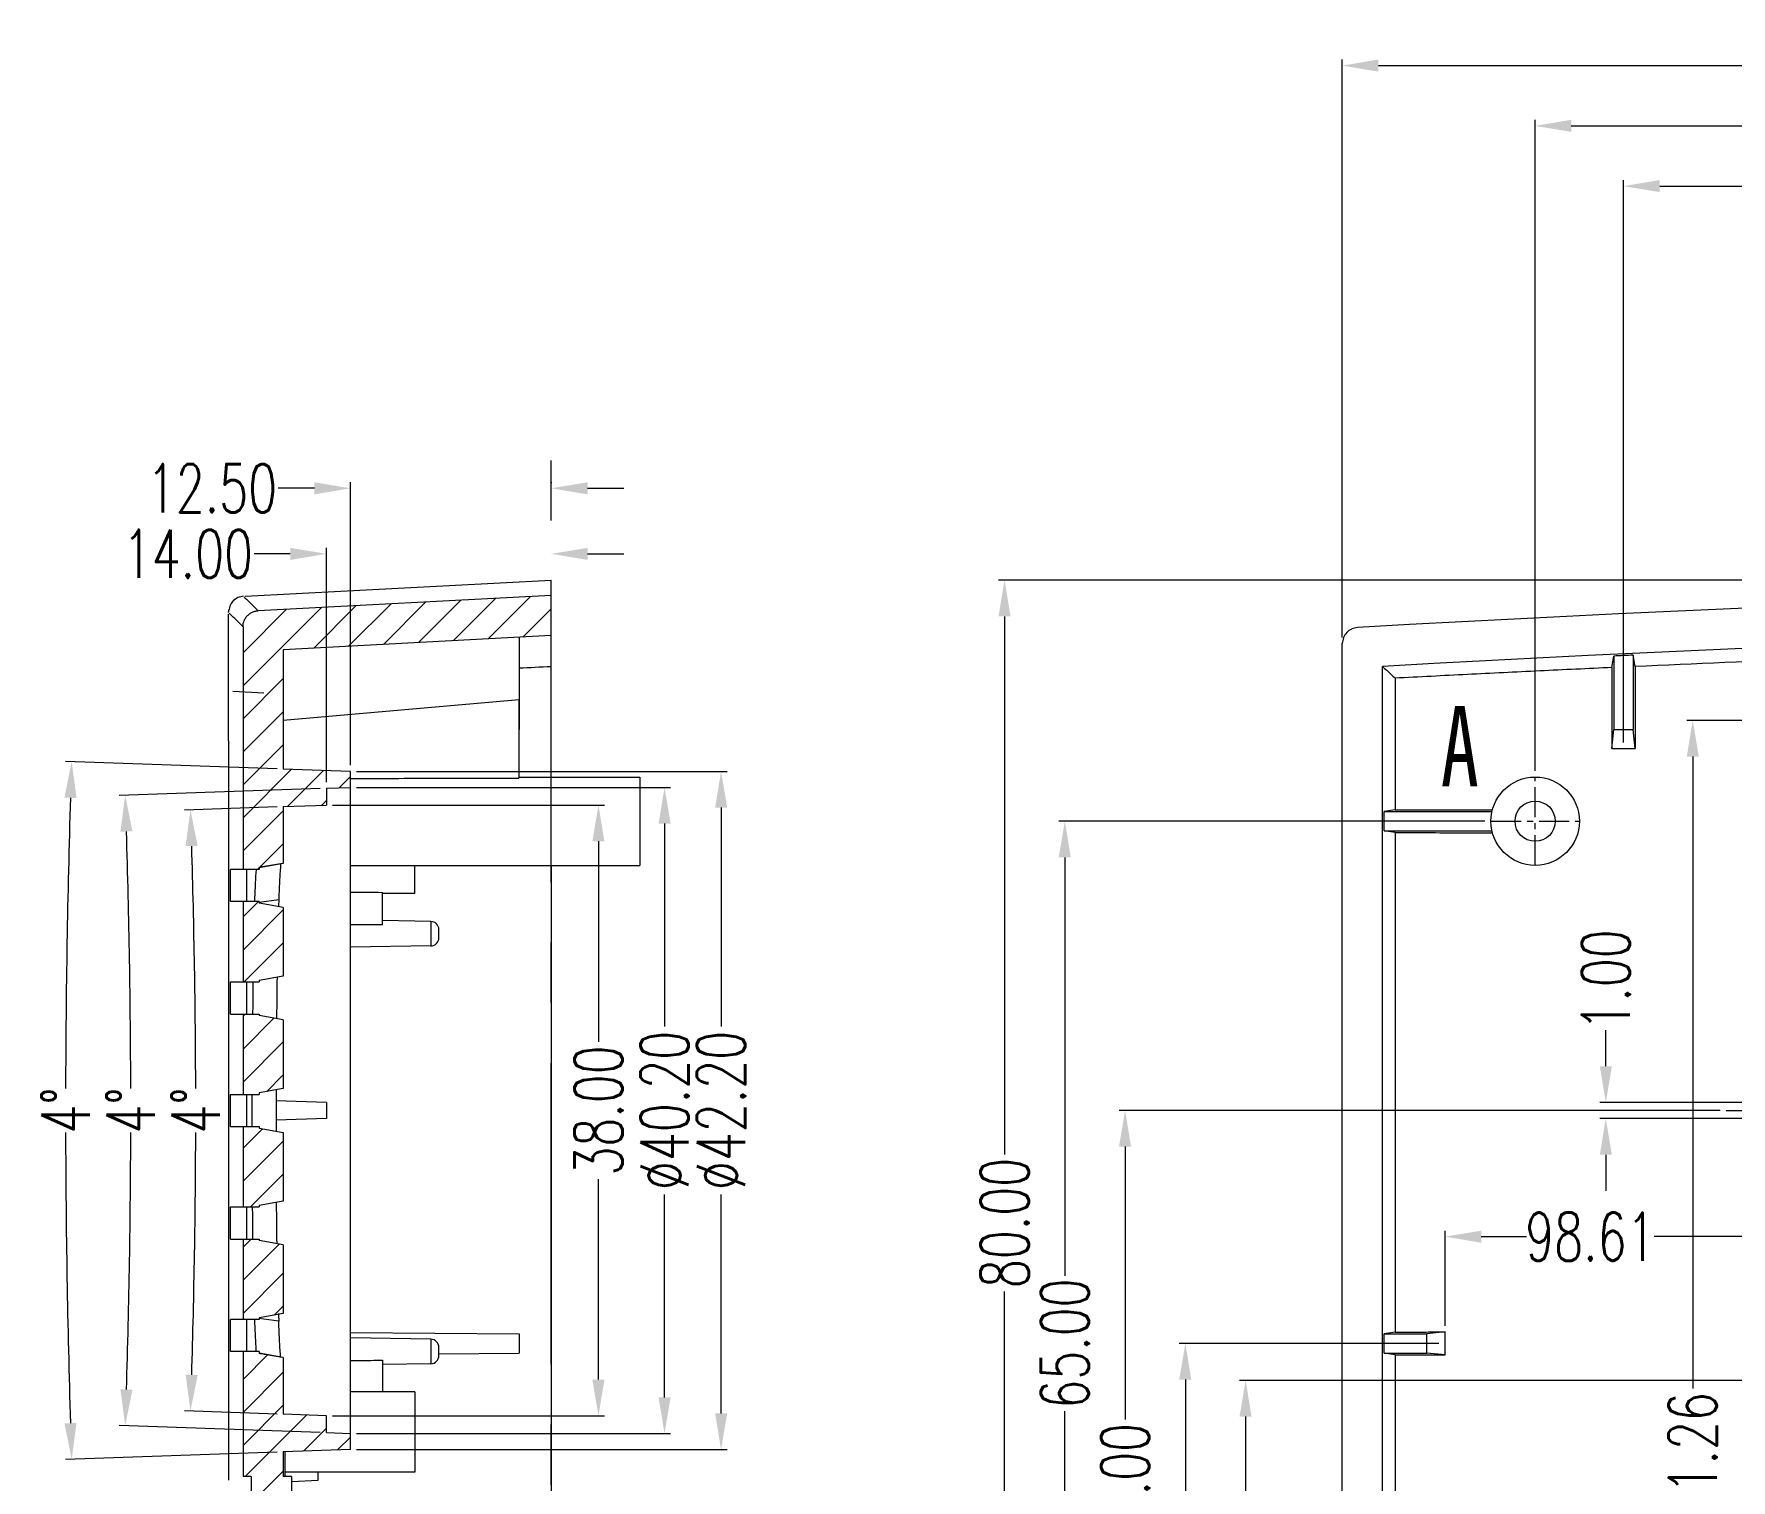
# Model space of a CAD drawing. Header units: millimetres. Extents: x 8061 to 9633, y -505 to -163.
# Drawn here: x 8987.9 to 9093.5, y -312.3 to -222.3 of the extents above; entities that cross this region are included whole.
import ezdxf

# ---------------------------------------------------------------- set-up
doc = ezdxf.new("R2010")
doc.units = ezdxf.units.MM
doc.linetypes.add('CENTER', pattern=[0.6, 0.375, -0.075, 0.075, -0.075])
doc.layers.get('Defpoints').update_dxf_attribs({"linetype": 'CONTINUOUS'})
doc.layers.add('dim', color=82, linetype='CONTINUOUS', lineweight=9)
doc.layers.add('part', color=7, linetype='CONTINUOUS', lineweight=20)
doc.styles.get("Standard").update_dxf_attribs({"font": 'romans.shx', "width": 0.7})
doc.styles.add('宋体', font='SimSun.ttf', dxfattribs={"width": 0.7})
doc.dimstyles.new('03', dxfattribs={"dimscale": 0.75, "dimtxt": 4, "dimasz": 3, "dimexe": 0.5, "dimexo": 0.5, "dimgap": 0.09, "dimtad": 0, "dimzin": 0, "dimdsep": 46, "dimtxsty": 'Standard', "dimcen": 0, "dimclrd": 256, "dimclre": 256, "dimclrt": 6, "dimazin": 2, "dimtp": 0.01, "dimtm": 0.01, "dimtfac": 1, "dimtofl": 0, "dimtmove": 0, "dimatfit": 0, "dimfxl": 1, "dimtolj": 1, "dimtzin": 0, "dimlwd": -1, "dimlwe": -1, "dimarcsym": 0})

# ---------------------------------------------------------------- blocks, each defined once
blk = doc.blocks.new('*D311')
at = {"layer": 'Defpoints', "color": 0}
for p in [(41847.53, -12898.26), (41935.02, -12917.01), (41847.53, -12933.26)]:
    blk.add_point(p, dxfattribs=at)
at = {"layer": 'dim'}
for p, q in [((41847.53, -12932.88), (41847.53, -12897.88)), ((41849.78, -12898.26), (41887.01, -12898.26)), ((41932.77, -12898.26), (41895.54, -12898.26)), ((41935.02, -12916.63), (41935.02, -12897.88))]:
    blk.add_line(p, q, dxfattribs=at)
for points in [[(41849.78, -12897.88), (41849.78, -12898.63), (41847.53, -12898.26)], [(41932.77, -12897.88), (41932.77, -12898.63), (41935.02, -12898.26)]]:
    blk.add_solid(points, dxfattribs=at)
at = {"layer": 'dim', "color": 6, "insert": (41891.28, -12898.26), "char_height": 3, "attachment_point": 5}
blk.add_mtext('\\A1;87.50', dxfattribs=at)
blk = doc.blocks.new('*D312')
at = {"layer": 'Defpoints', "color": 0}
for p in [(41842.02, -12894.51), (41935.02, -12917.01), (41842.02, -12935.03)]:
    blk.add_point(p, dxfattribs=at)
at = {"layer": 'dim'}
for p, q in [((41842.02, -12934.65), (41842.02, -12894.13)), ((41935.02, -12916.63), (41935.02, -12894.13)), ((41844.27, -12894.51), (41884.26, -12894.51)), ((41932.77, -12894.51), (41892.79, -12894.51))]:
    blk.add_line(p, q, dxfattribs=at)
for points in [[(41844.27, -12894.13), (41844.27, -12894.88), (41842.02, -12894.51)], [(41932.77, -12894.13), (41932.77, -12894.88), (41935.02, -12894.51)]]:
    blk.add_solid(points, dxfattribs=at)
at = {"layer": 'dim', "color": 6, "insert": (41888.52, -12894.51), "char_height": 3, "attachment_point": 5}
blk.add_mtext('\\A1;93.00', dxfattribs=at)
blk = doc.blocks.new('*D313')
at = {"layer": 'Defpoints', "color": 0}
for p in [(41830.02, -12890.76), (41935.02, -12917.01), (41830.02, -12926.72)]:
    blk.add_point(p, dxfattribs=at)
at = {"layer": 'dim'}
for p, q in [((41830.02, -12926.35), (41830.02, -12890.38)), ((41832.27, -12890.76), (41877.41, -12890.76)), ((41932.77, -12890.76), (41887.64, -12890.76)), ((41935.02, -12916.63), (41935.02, -12890.38))]:
    blk.add_line(p, q, dxfattribs=at)
for points in [[(41832.27, -12890.38), (41832.27, -12891.13), (41830.02, -12890.76)], [(41932.77, -12890.38), (41932.77, -12891.13), (41935.02, -12890.76)]]:
    blk.add_solid(points, dxfattribs=at)
at = {"layer": 'dim', "color": 6, "insert": (41882.52, -12890.76), "char_height": 3, "attachment_point": 5}
blk.add_mtext('\\A1;105.00', dxfattribs=at)
blk = doc.blocks.new('*D337')
at = {"layer": 'Defpoints', "color": 0}
for p in [(41824.01, -12972.58), (41858.27, -12972.58), (41827.76, -13002.78)]:
    blk.add_point(p, dxfattribs=at)
at = {"layer": 'dim'}
for p, q in [((41857.9, -12972.58), (41823.63, -12972.58)), ((41824.01, -12974.83), (41824.01, -12983.41)), ((41824.01, -13000.53), (41824.01, -12991.95)), ((41827.38, -13002.78), (41823.63, -13002.78))]:
    blk.add_line(p, q, dxfattribs=at)
for points in [[(41823.63, -12974.83), (41824.38, -12974.83), (41824.01, -12972.58)], [(41823.63, -13000.53), (41824.38, -13000.53), (41824.01, -13002.78)]]:
    blk.add_solid(points, dxfattribs=at)
at = {"layer": 'dim', "color": 6, "insert": (41824.01, -12987.68), "char_height": 3, "attachment_point": 5, "rotation": 90}
blk.add_mtext('\\A1;30.20', dxfattribs=at)
blk = doc.blocks.new('*D338')
at = {"layer": 'Defpoints', "color": 0}
for p in [(41820.26, -12970.28), (41836.42, -12970.28), (41827.76, -13002.78)]:
    blk.add_point(p, dxfattribs=at)
at = {"layer": 'dim'}
for p, q in [((41836.04, -12970.28), (41819.88, -12970.28)), ((41820.26, -12972.53), (41820.26, -12982.26)), ((41820.26, -13000.53), (41820.26, -12990.8)), ((41827.38, -13002.78), (41819.88, -13002.78))]:
    blk.add_line(p, q, dxfattribs=at)
for points in [[(41819.88, -12972.53), (41820.63, -12972.53), (41820.26, -12970.28)], [(41819.88, -13000.53), (41820.63, -13000.53), (41820.26, -13002.78)]]:
    blk.add_solid(points, dxfattribs=at)
at = {"layer": 'dim', "color": 6, "insert": (41820.26, -12986.53), "char_height": 3, "attachment_point": 5, "rotation": 90}
blk.add_mtext('\\A1;32.50', dxfattribs=at)
blk = doc.blocks.new('*D339')
at = {"layer": 'Defpoints', "color": 0}
for p in [(41816.51, -12955.78), (41853.91, -12955.78), (41827.76, -13002.78)]:
    blk.add_point(p, dxfattribs=at)
at = {"layer": 'dim'}
for p, q in [((41853.54, -12955.78), (41816.13, -12955.78)), ((41816.51, -12958.03), (41816.51, -12975.01)), ((41816.51, -13000.53), (41816.51, -12983.55)), ((41827.38, -13002.78), (41816.13, -13002.78))]:
    blk.add_line(p, q, dxfattribs=at)
for points in [[(41816.13, -12958.03), (41816.88, -12958.03), (41816.51, -12955.78)], [(41816.13, -13000.53), (41816.88, -13000.53), (41816.51, -13002.78)]]:
    blk.add_solid(points, dxfattribs=at)
at = {"layer": 'dim', "color": 6, "insert": (41816.51, -12979.28), "char_height": 3, "attachment_point": 5, "rotation": 90}
blk.add_mtext('\\A1;47.00', dxfattribs=at)
blk = doc.blocks.new('*D340')
at = {"layer": 'Defpoints', "color": 0}
for p in [(41812.76, -12937.78), (41839.27, -12937.78), (41827.76, -13002.78)]:
    blk.add_point(p, dxfattribs=at)
at = {"layer": 'dim'}
for p, q in [((41838.9, -12937.78), (41812.38, -12937.78)), ((41812.76, -12940.03), (41812.76, -12966.06)), ((41812.76, -13000.53), (41812.76, -12974.5)), ((41827.38, -13002.78), (41812.38, -13002.78))]:
    blk.add_line(p, q, dxfattribs=at)
for points in [[(41812.38, -12940.03), (41813.13, -12940.03), (41812.76, -12937.78)], [(41812.38, -13000.53), (41813.13, -13000.53), (41812.76, -13002.78)]]:
    blk.add_solid(points, dxfattribs=at)
at = {"layer": 'dim', "color": 6, "insert": (41812.76, -12970.28), "char_height": 3, "attachment_point": 5, "rotation": 90}
blk.add_mtext('\\A1;65.00', dxfattribs=at)
blk = doc.blocks.new('*D341')
at = {"layer": 'Defpoints', "color": 0}
for p in [(41809.01, -12922.78), (41935.02, -12922.78), (41827.76, -13002.78)]:
    blk.add_point(p, dxfattribs=at)
at = {"layer": 'dim'}
for p, q in [((41934.65, -12922.78), (41808.63, -12922.78)), ((41809.01, -12925.03), (41809.01, -12958.51)), ((41809.01, -13000.53), (41809.01, -12967.05)), ((41827.38, -13002.78), (41808.63, -13002.78))]:
    blk.add_line(p, q, dxfattribs=at)
for points in [[(41808.63, -12925.03), (41809.38, -12925.03), (41809.01, -12922.78)], [(41808.63, -13000.53), (41809.38, -13000.53), (41809.01, -13002.78)]]:
    blk.add_solid(points, dxfattribs=at)
at = {"layer": 'dim', "color": 6, "insert": (41809.01, -12962.78), "char_height": 3, "attachment_point": 5, "rotation": 90}
blk.add_mtext('\\A1;80.00', dxfattribs=at)
blk = doc.blocks.new('*D376')
at = {"layer": 'Defpoints', "color": 0}
for p in [(41881.8, -12931.51), (41851.83, -13002.78), (41851.83, -13002.78)]:
    blk.add_point(p, dxfattribs=at)
at = {"layer": 'dim'}
for p, q in [((41881.42, -12931.51), (41851.46, -12931.51)), ((41851.83, -12933.76), (41851.83, -12973.09)), ((41851.83, -13000.53), (41851.83, -12981.62))]:
    blk.add_line(p, q, dxfattribs=at)
for points in [[(41851.46, -12933.76), (41852.21, -12933.76), (41851.83, -12931.51)], [(41851.46, -13000.53), (41852.21, -13000.53), (41851.83, -13002.78)]]:
    blk.add_solid(points, dxfattribs=at)
at = {"layer": 'dim', "color": 6, "insert": (41851.83, -12977.36), "char_height": 3, "attachment_point": 5, "rotation": 90}
blk.add_mtext('\\A1;71.26', dxfattribs=at)
blk = doc.blocks.new('*D405')
at = {"layer": 'Defpoints', "color": 0}
for p in [(41935.02, -12963.63), (41935.02, -12963.63), (41836.42, -12969.56)]:
    blk.add_point(p, dxfattribs=at)
at = {"layer": 'dim'}
for p, q in [((41836.42, -12969.19), (41836.42, -12963.26)), ((41838.67, -12963.63), (41841.49, -12963.63)), ((41932.77, -12963.63), (41849.43, -12963.63))]:
    blk.add_line(p, q, dxfattribs=at)
for points in [[(41838.67, -12963.26), (41838.67, -12964.01), (41836.42, -12963.63)], [(41932.77, -12963.26), (41932.77, -12964.01), (41935.02, -12963.63)]]:
    blk.add_solid(points, dxfattribs=at)
at = {"layer": 'dim', "color": 6, "insert": (41845.46, -12963.63), "char_height": 3, "attachment_point": 5}
blk.add_mtext('\\A1;98.61', dxfattribs=at)
blk = doc.blocks.new('*D511')
at = {"layer": 'Defpoints', "color": 0}
for p in [(41780.81, -12917.06), (41780.81, -12917.13), (41768.31, -12934.68)]:
    blk.add_point(p, dxfattribs=at)
at = {"layer": 'dim'}
for p, q in [((41766.06, -12917.06), (41763.81, -12917.06)), ((41768.31, -12934.3), (41768.31, -12916.69)), ((41780.81, -12916.75), (41780.81, -12916.69)), ((41783.06, -12917.06), (41785.31, -12917.06))]:
    blk.add_line(p, q, dxfattribs=at)
for points in [[(41766.06, -12916.69), (41766.06, -12917.44), (41768.31, -12917.06)], [(41783.06, -12916.69), (41783.06, -12917.44), (41780.81, -12917.06)]]:
    blk.add_solid(points, dxfattribs=at)
at = {"layer": 'dim', "color": 6, "insert": (41759.69, -12917.06), "char_height": 3, "attachment_point": 5}
blk.add_mtext('\\A1;12.50', dxfattribs=at)
blk = doc.blocks.new('*D512')
at = {"layer": 'Defpoints', "color": 0}
for p in [(41768.31, -12935.68), (41768.31, -12975.88), (41787.85, -12975.88)]:
    blk.add_point(p, dxfattribs=at)
at = {"layer": 'dim'}
for p, q in [((41768.68, -12935.68), (41788.23, -12935.68)), ((41787.85, -12937.93), (41787.85, -12950.56)), ((41787.85, -12973.63), (41787.85, -12961)), ((41768.68, -12975.88), (41788.23, -12975.88))]:
    blk.add_line(p, q, dxfattribs=at)
for points in [[(41787.48, -12937.93), (41788.23, -12937.93), (41787.85, -12935.68)], [(41787.48, -12973.63), (41788.23, -12973.63), (41787.85, -12975.88)]]:
    blk.add_solid(points, dxfattribs=at)
at = {"layer": 'dim', "color": 6, "insert": (41787.85, -12955.78), "char_height": 3, "attachment_point": 5, "rotation": 90}
blk.add_mtext('\\A1;%%c40.20', dxfattribs=at)
blk = doc.blocks.new('*D513')
at = {"layer": 'Defpoints', "color": 0}
for p in [(41768.31, -12934.68), (41768.31, -12976.88), (41791.37, -12976.88)]:
    blk.add_point(p, dxfattribs=at)
at = {"layer": 'dim'}
for p, q in [((41768.68, -12934.68), (41791.75, -12934.68)), ((41791.37, -12936.93), (41791.37, -12950.56)), ((41791.37, -12974.63), (41791.37, -12961)), ((41768.68, -12976.88), (41791.75, -12976.88))]:
    blk.add_line(p, q, dxfattribs=at)
for points in [[(41791, -12936.93), (41791.75, -12936.93), (41791.37, -12934.68)], [(41791, -12974.63), (41791.75, -12974.63), (41791.37, -12976.88)]]:
    blk.add_solid(points, dxfattribs=at)
at = {"layer": 'dim', "color": 6, "insert": (41791.37, -12955.78), "char_height": 3, "attachment_point": 5, "rotation": 90}
blk.add_mtext('\\A1;%%c42.20', dxfattribs=at)
blk = doc.blocks.new('*D514')
at = {"layer": 'Defpoints', "color": 0}
for p in [(41764.12, -12934.53), (41768.31, -12934.68), (41750.62, -12948.54), (41764.12, -12977.02), (41768.31, -12976.88)]:
    blk.add_point(p, dxfattribs=at)
at = {"layer": 'dim'}
for p, q in [((41763.75, -12934.52), (41750.58, -12934.06)), ((41763.75, -12977.04), (41750.58, -12977.5))]:
    blk.add_line(p, q, dxfattribs=at)
for start, end in [(178.20728, 179.87402), (180.12598, 181.79272)]:
    blk.add_arc((42372.53, -12955.78), 621.95, start, end, dxfattribs=at)
for points in [[(41750.51, -12936.31), (41751.26, -12936.33), (41750.96, -12934.07)], [(41751.26, -12975.22), (41750.51, -12975.25), (41750.96, -12977.48)]]:
    blk.add_solid(points, dxfattribs=at)
at = {"layer": 'dim', "color": 6, "insert": (41750.58, -12955.78), "char_height": 3, "attachment_point": 5, "rotation": 90}
blk.add_mtext('\\A1;4°', dxfattribs=at)
blk = doc.blocks.new('*D515')
at = {"layer": 'Defpoints', "color": 0}
for p in [(41766.81, -12935.73), (41768.31, -12935.68), (41754.6, -12962.32), (41766.81, -12975.83), (41768.31, -12975.88)]:
    blk.add_point(p, dxfattribs=at)
at = {"layer": 'dim'}
for p, q in [((41766.43, -12935.74), (41753.92, -12936.18)), ((41766.43, -12975.81), (41753.92, -12975.38))]:
    blk.add_line(p, q, dxfattribs=at)
for start, end in [(0.1394, 1.7706), (358.2294, 359.8606)]:
    blk.add_arc((41192.72, -12955.78), 561.92, start, end, dxfattribs=at)
for points in [[(41753.99, -12938.43), (41754.74, -12938.4), (41754.29, -12936.17)], [(41754.74, -12973.15), (41753.99, -12973.13), (41754.29, -12975.39)]]:
    blk.add_solid(points, dxfattribs=at)
at = {"layer": 'dim', "color": 6, "insert": (41754.63, -12955.78), "char_height": 3, "attachment_point": 5, "rotation": 90}
blk.add_mtext('\\A1;4°', dxfattribs=at)
blk = doc.blocks.new('*D516')
at = {"layer": 'Defpoints', "color": 0}
for p in [(41766.81, -12936.78), (41766.81, -12974.78), (41783.74, -12974.78)]:
    blk.add_point(p, dxfattribs=at)
at = {"layer": 'dim'}
for p, q in [((41767.18, -12936.78), (41784.11, -12936.78)), ((41783.74, -12939.03), (41783.74, -12951.51)), ((41783.74, -12972.53), (41783.74, -12960.05)), ((41767.18, -12974.78), (41784.11, -12974.78))]:
    blk.add_line(p, q, dxfattribs=at)
for points in [[(41783.36, -12939.03), (41784.11, -12939.03), (41783.74, -12936.78)], [(41783.36, -12972.53), (41784.11, -12972.53), (41783.74, -12974.78)]]:
    blk.add_solid(points, dxfattribs=at)
at = {"layer": 'dim', "color": 6, "insert": (41783.74, -12955.78), "char_height": 3, "attachment_point": 5, "rotation": 90}
blk.add_mtext('\\A1;38.00', dxfattribs=at)
blk = doc.blocks.new('*D517')
at = {"layer": 'Defpoints', "color": 0}
for p in [(41764.12, -12936.87), (41766.81, -12936.78), (41758.64, -12962.01), (41764.12, -12974.68), (41766.81, -12974.78)]:
    blk.add_point(p, dxfattribs=at)
at = {"layer": 'dim'}
for p, q in [((41763.75, -12936.88), (41757.97, -12937.09)), ((41763.75, -12974.67), (41757.97, -12974.47))]:
    blk.add_line(p, q, dxfattribs=at)
for start, end in [(0.1462, 1.7595), (358.2405, 359.8538)]:
    blk.add_arc((41222.72, -12955.78), 535.96, start, end, dxfattribs=at)
for points in [[(41758.05, -12939.33), (41758.8, -12939.31), (41758.35, -12937.07)], [(41758.8, -12972.25), (41758.05, -12972.22), (41758.35, -12974.48)]]:
    blk.add_solid(points, dxfattribs=at)
at = {"layer": 'dim', "color": 6, "insert": (41758.68, -12955.78), "char_height": 3, "attachment_point": 5, "rotation": 90}
blk.add_mtext('\\A1;4°', dxfattribs=at)
blk = doc.blocks.new('*D518')
at = {"layer": 'Defpoints', "color": 0}
for p in [(41780.81, -12921.14), (41780.81, -12921.14), (41766.81, -12935.73)]:
    blk.add_point(p, dxfattribs=at)
at = {"layer": 'dim'}
for p, q in [((41764.56, -12921.14), (41762.31, -12921.14)), ((41766.81, -12935.35), (41766.81, -12920.77)), ((41783.06, -12921.14), (41785.31, -12921.14))]:
    blk.add_line(p, q, dxfattribs=at)
for points in [[(41764.56, -12920.77), (41764.56, -12921.52), (41766.81, -12921.14)], [(41783.06, -12920.77), (41783.06, -12921.52), (41780.81, -12921.14)]]:
    blk.add_solid(points, dxfattribs=at)
at = {"layer": 'dim', "color": 6, "insert": (41758.19, -12921.14), "char_height": 3, "attachment_point": 5}
blk.add_mtext('\\A1;14.00', dxfattribs=at)
blk = doc.blocks.new('*D570')
at = {"layer": 'Defpoints', "color": 0}
for p in [(41846.42, -12955.28), (41857.02, -12955.28), (41857.02, -12956.28)]:
    blk.add_point(p, dxfattribs=at)
at = {"layer": 'dim'}
for p, q in [((41846.42, -12953.03), (41846.42, -12950.78)), ((41856.65, -12955.28), (41846.05, -12955.28)), ((41856.65, -12956.28), (41846.05, -12956.28)), ((41846.42, -12958.53), (41846.42, -12960.78))]:
    blk.add_line(p, q, dxfattribs=at)
for points in [[(41846.05, -12953.03), (41846.8, -12953.03), (41846.42, -12955.28)], [(41846.05, -12958.53), (41846.8, -12958.53), (41846.42, -12956.28)]]:
    blk.add_solid(points, dxfattribs=at)
at = {"layer": 'dim', "color": 6, "insert": (41846.42, -12947.66), "char_height": 3, "attachment_point": 5, "rotation": 90}
blk.add_mtext('\\A1;1.00', dxfattribs=at)

msp = doc.modelspace()

# ---------------------------------------------------------------- linework, layer by layer
at = {"layer": 'part', "color": 1, "linetype": 'CENTER', "ltscale": 50}
msp.add_line((9020.106, -425.06), (9020.106, -247.463), dxfattribs=at)
at = {"layer": 'part', "color": 7, "linetype": 'Continuous'}
for p, q in [((9001.062, -257.26), (9020.106, -256.262)), ((9020.106, -268.512), (9020.106, -256.262)), ((9020.106, -257.208), (9001.869, -258.165)), ((9000.006, -258.371), (9000.006, -262.862)), ((9000.921, -259.164), (9000.921, -274.262)), ((9020.106, -259.713), (9003.422, -260.588)), ((9003.422, -260.588), (9003.422, -268.015)), ((9018.106, -259.818), (9018.106, -265.551)), ((9069.325, -415.263), (9069.325, -260.205)), ((9071.829, -413.758), (9071.829, -261.627)), ((9086.107, -261.701), (9086.225, -260.984)), ((9086.107, -261.701), (9086.107, -266.737)), ((9086.225, -260.984), (9086.225, -265.551)), ((9087.425, -260.927), (9087.425, -265.551)), ((9087.544, -261.636), (9087.425, -260.927)), ((9087.544, -261.636), (9087.544, -266.742)), ((9000.013, -262.862), (9000.006, -262.862)), ((9000.014, -262.898), (9000.013, -262.862)), ((9072.608, -262.365), (9072.608, -270.549)), ((9000.297, -263.178), (9002.213, -263.277)), ((9003.422, -264.98), (9018.108, -263.695)), ((9018.075, -263.695), (9018.075, -268.578)), ((9086.107, -266.737), (9086.225, -265.551)), ((9086.225, -265.551), (9087.425, -265.551)), ((9087.544, -266.742), (9087.425, -265.551)), ((9000.026, -266.262), (9000.026, -312.262)), ((9007.606, -268.162), (9003.422, -268.015)), ((9007.606, -310.362), (9007.606, -268.162)), ((9006.106, -269.214), (9007.606, -269.162)), ((9006.106, -269.214), (9006.106, -270.262)), ((9018.075, -268.512), (9025.606, -268.512)), ((9025.606, -268.512), (9025.606, -274.012)), ((9003.422, -270.355), (9006.106, -270.262)), ((9003.422, -270.355), (9003.422, -273.898)), ((9072.608, -270.549), (9071.933, -270.662)), ((9071.933, -271.862), (9071.933, -270.662)), ((9071.933, -270.662), (9078.641, -270.662)), ((9072.608, -271.974), (9071.933, -271.862)), ((9071.933, -271.862), (9078.641, -271.862)), ((9072.608, -271.974), (9072.608, -303.049)), ((9000.151, -276.262), (9000.151, -274.262)), ((9001.921, -274.262), (9000.151, -274.262)), ((9001.151, -276.262), (9001.151, -274.262)), ((9003.422, -273.898), (9001.921, -274.163)), ((9001.921, -274.163), (9001.921, -274.262)), ((9003.264, -273.897), (9003.262, -273.912)), ((9007.606, -274.012), (9025.606, -274.012)), ((9011.606, -275.762), (9011.606, -274.012)), ((9020.106, -274.012), (9020.106, -317.262)), ((9001.921, -276.262), (9000.151, -276.262)), ((9000.921, -276.262), (9000.921, -281.262)), ((9003.147, -276.148), (9001.921, -276.323)), ((9001.921, -276.262), (9001.921, -276.358)), ((9003.422, -276.623), (9001.921, -276.358)), ((9003.422, -276.623), (9003.422, -280.904)), ((9009.606, -277.716), (9009.606, -275.689)), ((9011.606, -275.762), (9009.606, -275.762)), ((9012.614, -277.503), (9009.606, -277.45)), ((9012.614, -277.503), (9012.614, -279.02)), ((9013.106, -278.52), (9013.106, -278.003)), ((9012.614, -279.02), (9007.606, -279.108)), ((9003.422, -280.904), (9001.921, -281.168)), ((9000.151, -283.262), (9000.151, -281.262)), ((9000.151, -281.262), (9001.921, -281.262)), ((9001.151, -283.262), (9001.151, -281.262)), ((9001.921, -281.168), (9001.921, -281.262)), ((9000.151, -283.262), (9001.921, -283.262)), ((9000.921, -283.262), (9000.921, -288.262)), ((9001.921, -283.262), (9001.921, -283.354)), ((9003.422, -283.618), (9001.921, -283.354)), ((9003.422, -283.618), (9003.422, -287.897)), ((9000.151, -290.262), (9000.151, -288.262)), ((9000.151, -288.262), (9001.921, -288.262)), ((9001.151, -290.262), (9001.151, -288.262)), ((9003.422, -287.897), (9001.921, -288.162)), ((9001.921, -288.162), (9001.921, -288.262)), ((9006.106, -288.762), (9002.987, -288.653)), ((9006.106, -288.762), (9006.106, -289.762)), ((9000.151, -290.262), (9001.921, -290.262)), ((9000.921, -290.262), (9000.921, -295.262)), ((9001.921, -290.262), (9001.921, -290.361)), ((9001.921, -290.361), (9003.422, -290.626)), ((9006.106, -289.762), (9002.987, -289.87)), ((9003.422, -290.626), (9003.422, -294.905)), ((9000.151, -297.262), (9000.151, -295.262)), ((9000.151, -295.262), (9001.921, -295.262)), ((9001.151, -297.262), (9001.151, -295.262)), ((9003.422, -294.905), (9001.921, -295.169)), ((9001.921, -295.169), (9001.921, -295.262)), ((9000.151, -297.262), (9001.921, -297.262)), ((9000.921, -297.262), (9000.921, -302.262)), ((9001.921, -297.262), (9001.921, -297.355)), ((9003.422, -297.62), (9001.921, -297.355)), ((9003.422, -297.62), (9003.422, -301.9)), ((9003.422, -301.9), (9001.921, -302.165)), ((9000.151, -304.262), (9000.151, -302.262)), ((9001.921, -302.262), (9000.151, -302.262)), ((9001.151, -304.262), (9001.151, -302.262)), ((9003.147, -302.375), (9001.916, -302.199)), ((9001.921, -302.165), (9001.921, -302.262)), ((9007.606, -303.07), (9018.108, -303.162)), ((9072.608, -303.049), (9071.933, -303.162)), ((9075.717, -303.048), (9074.576, -303.162)), ((9075.717, -304.475), (9075.717, -303.048)), ((9012.614, -303.503), (9007.606, -303.416)), ((9012.614, -303.503), (9012.614, -305.02)), ((9013.106, -304.52), (9013.106, -304.003)), ((9018.106, -303.162), (9018.106, -304.362)), ((9071.933, -304.362), (9071.933, -303.162)), ((9071.933, -303.162), (9074.576, -303.162)), ((9074.576, -304.362), (9074.576, -303.162)), ((9001.921, -304.262), (9000.151, -304.262)), ((9000.921, -304.262), (9000.921, -312.033)), ((9001.921, -304.262), (9001.921, -304.361)), ((9003.422, -304.625), (9001.921, -304.361)), ((9003.264, -304.626), (9003.262, -304.611)), ((9003.422, -304.625), (9003.422, -308.168)), ((9009.606, -304.807), (9009.606, -306.762)), ((9012.614, -305.02), (9009.606, -305.073)), ((9013.107, -304.405), (9018.108, -304.362)), ((9072.608, -304.474), (9071.933, -304.362)), ((9071.933, -304.362), (9074.576, -304.362)), ((9072.608, -304.474), (9072.608, -316.158)), ((9075.717, -304.475), (9074.576, -304.362)), ((9011.606, -306.762), (9007.606, -306.762)), ((9011.606, -306.762), (9011.606, -311.762)), ((9006.106, -308.262), (9003.422, -308.168)), ((9006.106, -309.309), (9006.106, -308.262)), ((9006.106, -309.309), (9007.606, -309.362)), ((9007.606, -310.362), (9003.422, -310.508)), ((9003.422, -310.508), (9003.422, -312.033)), ((9003.532, -310.508), (9003.532, -312.033)), ((9001.434, -312.033), (9000.921, -312.033)), ((9001.434, -312.033), (9001.434, -318.856)), ((9003.936, -312.033), (9003.422, -312.033)), ((9011.606, -311.762), (9003.517, -311.762)), ((9003.936, -312.033), (9003.936, -317.262)), ((9003.952, -312.348), (9005.606, -312.262)), ((9005.606, -312.262), (9005.606, -311.762))]:
    msp.add_line(p, q, dxfattribs=at)
at = {"layer": 'part', "color": 5, "linetype": 'Continuous'}
for p, q in [((9012.306, -257.617), (9009.662, -260.261)), ((9014.475, -257.504), (9011.831, -260.147)), ((9016.644, -257.39), (9014, -260.033)), ((9018.813, -257.276), (9016.169, -259.919)), ((9005.799, -257.958), (9000.921, -262.836)), ((9003.63, -258.072), (9000.921, -260.781)), ((9007.968, -257.845), (9005.324, -260.488)), ((9010.137, -257.731), (9007.493, -260.374)), ((9020.106, -258.039), (9018.338, -259.806)), ((9003.422, -262.39), (9000.921, -264.892)), ((9003.422, -264.446), (9000.921, -266.947)), ((9003.422, -266.501), (9000.921, -269.002)), ((9003.944, -268.034), (9000.921, -271.058)), ((9005.93, -268.103), (9003.687, -270.346)), ((9007.606, -268.483), (9006.903, -269.186)), ((9006.106, -269.983), (9005.817, -270.272)), ((9003.422, -270.612), (9000.921, -273.113)), ((9003.422, -272.667), (9001.927, -274.161)), ((9001.921, -274.168), (9001.827, -274.262)), ((9001.882, -276.262), (9000.921, -277.223)), ((9003.422, -276.777), (9000.921, -279.279)), ((9003.422, -278.833), (9000.993, -281.262)), ((9003.422, -280.888), (9003.403, -280.907)), ((9001.048, -283.262), (9000.921, -283.389)), ((9002.848, -283.517), (9000.921, -285.444)), ((9003.422, -284.999), (9000.921, -287.5)), ((9003.422, -287.054), (9002.398, -288.078)), ((9002.132, -290.399), (9000.921, -291.61)), ((9003.422, -291.164), (9000.921, -293.666)), ((9003.422, -293.22), (9001.38, -295.262)), ((9001.435, -297.262), (9000.921, -297.776)), ((9003.176, -297.576), (9000.921, -299.831)), ((9003.422, -299.385), (9000.921, -301.887)), ((9003.422, -301.441), (9002.864, -301.999)), ((9002.462, -304.456), (9000.921, -305.997)), ((9003.422, -305.551), (9000.921, -308.052)), ((9003.422, -307.607), (9000.921, -310.108)), ((9004.865, -308.218), (9001.051, -312.033)), ((9006.106, -309.033), (9004.675, -310.464)), ((9007.606, -309.589), (9006.805, -310.39)), ((9003.422, -311.717), (9001.434, -313.705))]:
    msp.add_line(p, q, dxfattribs=at)
at = {"layer": 'part', "color": 1, "linetype": 'CENTER', "ltscale": 5}
for p, q in [((9081.325, -274.012), (9081.325, -268.512)), ((9078.575, -271.262), (9084.075, -271.262))]:
    msp.add_line(p, q, dxfattribs=at)
at = {"layer": 'part', "color": 1, "linetype": 'CENTER', "ltscale": 20.4216}
msp.add_line((9093.215, -289.262), (9137.435, -289.262), dxfattribs=at)
at = {"layer": 'part', "color": 7, "linetype": 'Continuous'}
for radius in [2.75, 1.25]:
    msp.add_circle((9081.325, -271.262), radius, dxfattribs=at)
for centre, radius, start, end in [((9174.325, -2095.262), 1839, 86.756246, 93.243754), ((9174.325, -2095.262), 1836.497, 86.800607, 93.199393), ((9174.325, -2095.262), 1836.392, 92.71231, 92.749793), ((9012.606, -278.003), 0.5, 0, 89), ((9012.606, -278.52), 0.5, 271, 0), ((9012.606, -304.003), 0.5, 0, 89), ((9012.606, -304.52), 0.5, 271, 0)]:
    msp.add_arc(centre, radius, start, end, dxfattribs=at)
for points in [[(9000.609, -257.34), (9000.28, -257.576), (9000.006, -258.266)], [(9000.598, -257.345), (9000.299, -257.557)], [(9000.955, -257.265), (9000.598, -257.345)], [(9000.955, -257.265), (9000.609, -257.34)], [(9001.044, -257.353), (9000.999, -257.308)], [(9001.044, -257.353), (9001.869, -258.165)], [(9000.049, -258.309), (9000.095, -258.354)], [(9000.921, -259.164), (9000.095, -258.354)], [(9000.921, -259.164), (9000.94, -258.951), (9001.008, -258.742), (9001.126, -258.554), (9001.278, -258.395), (9001.459, -258.27), (9001.661, -258.194), (9001.869, -258.164)], [(9070.267, -259.208), (9069.902, -259.302), (9069.6, -259.521), (9069.398, -259.835), (9069.325, -260.205)], [(9121.096, -260.42), (9109.911, -260.761), (9098.727, -261.166), (9087.544, -261.636)], [(9018.106, -261.727), (9020.106, -261.627)], [(9071.829, -261.627), (9072.089, -261.873), (9072.348, -262.119), (9072.608, -262.365)], [(9086.107, -261.701), (9081.607, -261.912), (9077.108, -262.133), (9072.608, -262.365)], [(9000.016, -263.284), (9000.014, -262.898)], [(9000.026, -266.262), (9000.024, -265.401), (9000.022, -264.587), (9000.019, -263.865), (9000.016, -263.284)], [(9086.107, -266.737), (9086.584, -266.739), (9087.065, -266.74), (9087.544, -266.742)], [(9007.606, -268.6), (9007.718, -268.6), (9012.889, -268.588), (9018.075, -268.578)], [(9072.608, -270.549), (9074.629, -270.548), (9076.649, -270.547), (9078.67, -270.546)], [(9072.608, -271.974), (9074.629, -271.975), (9076.649, -271.976), (9078.67, -271.977)], [(9001.655, -276.262), (9001.677, -275.697), (9001.704, -275.106), (9001.756, -274.262)], [(9002.263, -274.078), (9001.901, -274.139)], [(9003.262, -273.912), (9002.762, -273.995), (9002.263, -274.078)], [(9003.261, -273.926), (9003.201, -274.871), (9003.174, -275.468), (9003.147, -276.148)], [(9003.262, -273.912), (9003.261, -273.926)], [(9003.147, -276.148), (9003.142, -276.308), (9003.136, -276.467), (9003.132, -276.572)], [(9007.606, -275.68), (9009.606, -275.689)], [(9009.606, -277.716), (9007.606, -277.702)], [(9001.542, -281.262), (9001.533, -281.893), (9001.526, -282.558), (9001.519, -283.262)], [(9003.039, -280.971), (9003.033, -281.391), (9003.027, -281.893), (9003.016, -282.92), (9003.012, -283.271), (9003.01, -283.546)], [(9001.493, -290.262), (9001.492, -289.595), (9001.492, -288.928), (9001.493, -288.262)], [(9002.987, -287.974), (9002.986, -288.809), (9002.986, -289.714), (9002.987, -290.549)], [(9001.542, -297.262), (9001.533, -296.63), (9001.526, -295.965), (9001.519, -295.262)], [(9003.039, -297.552), (9003.033, -297.133), (9003.027, -296.63), (9003.016, -295.604), (9003.012, -295.252), (9003.01, -294.977)], [(9003.13, -301.897), (9003.132, -301.951)], [(9003.132, -301.951), (9003.136, -302.056), (9003.142, -302.216), (9003.147, -302.375)], [(9001.756, -304.262), (9001.733, -303.929), (9001.704, -303.416), (9001.677, -302.825), (9001.654, -302.262)], [(9003.261, -304.597), (9003.231, -304.17), (9003.201, -303.653), (9003.174, -303.055), (9003.147, -302.375)], [(9072.608, -303.049), (9073.644, -303.049), (9074.681, -303.048), (9075.717, -303.048)], [(9002.263, -304.445), (9001.901, -304.384)], [(9003.262, -304.611), (9002.762, -304.528), (9002.263, -304.445)], [(9003.262, -304.611), (9003.261, -304.597)], [(9007.606, -304.821), (9008.148, -304.817), (9009.606, -304.807)], [(9072.608, -304.474), (9073.644, -304.474), (9074.681, -304.475), (9075.717, -304.475)]]:
    msp.add_spline(points, degree=3, dxfattribs=at)

# ---------------------------------------------------------------- texts
at = {"layer": 'dim', "color": 5, "insert": (9075.447, -264.099), "char_height": 5, "width": 9.18398, "attachment_point": 1, "style": '宋体'}
msp.add_mtext('A', dxfattribs=at)

# ---------------------------------------------------------------- dimensions: what is measured, and where the dimension line sits
at = {"layer": 'dim'}
for base, p2, picture, middle in [((9069.325, -224.241), (9069.325, -260.205), '*D313', (9121.825, -224.241)), ((9081.325, -227.991), (9081.325, -268.512), '*D312', (9127.825, -227.991)), ((9086.826, -231.741), (9086.826, -266.74), '*D311', (9130.575, -231.741))]:
    dim = msp.add_linear_dim(base=base, p1=(9174.325, -250.491), p2=p2, dimstyle='03', dxfattribs=at)
    dim.commit()
    dim.dimension.update_dxf_attribs({"geometry": picture, "text_midpoint": middle, "insert": (-32760.7, 12666.516)})
for base, p1, p2, picture, middle in [((9020.106, -250.544), (9007.606, -268.162), (9020.106, -250.611), '*D511', (8998.988, -250.544)), ((9020.106, -254.624), (9006.106, -269.214), (9020.106, -254.624), '*D518', (8997.488, -254.624)), ((9174.325, -297.118), (9075.717, -303.048), (9174.325, -297.118), '*D405', (9084.762, -297.118))]:
    dim = msp.add_linear_dim(base=base, p1=p1, p2=p2, dimstyle='03', dxfattribs=at)
    dim.commit()
    dim.dimension.update_dxf_attribs({"geometry": picture, "text_midpoint": middle, "dimtype": 128, "insert": (-32760.7, 12666.516)})
for base, p1, p2, picture, middle in [((9048.308, -256.262), (9067.058, -336.262), (9174.325, -256.262), '*D341', (9048.308, -296.262)), ((9023.038, -308.262), (9006.106, -270.262), (9006.106, -308.262), '*D516', (9023.038, -289.262)), ((9052.058, -271.262), (9067.058, -336.262), (9078.575, -271.262), '*D340', (9052.058, -303.762)), ((9085.725, -288.762), (9096.325, -289.762), (9096.325, -288.762), '*D570', (9085.725, -281.144)), ((9055.808, -289.262), (9067.058, -336.262), (9093.215, -289.262), '*D339', (9055.808, -312.762)), ((9059.558, -303.762), (9067.058, -336.262), (9075.717, -303.762), '*D338', (9059.558, -320.012)), ((9063.308, -306.062), (9067.058, -336.262), (9097.575, -306.062), '*D337', (9063.308, -321.162))]:
    dim = msp.add_linear_dim(base=base, p1=p1, p2=p2, angle=90, dimstyle='03', dxfattribs=at)
    dim.commit()
    dim.dimension.update_dxf_attribs({"geometry": picture, "text_midpoint": middle, "insert": (-32760.7, 12666.516)})
dim = msp.add_linear_dim(base=(9091.133, -336.262), p1=(9121.096, -264.998), p2=(9091.133, -336.262), angle=90, dimstyle='03', dxfattribs=at)
dim.commit()
dim.dimension.update_dxf_attribs({"geometry": '*D376', "text_midpoint": (9091.133, -310.841), "dimtype": 128, "insert": (-32760.7, 12666.516)})
for base, line1, line2, picture, middle in [((8989.9225, -282.025), ((9007.6055, -310.3616), (9003.4219, -310.5077)), ((9007.6055, -268.1616), (9003.4219, -268.0155)), '*D514', (8989.8804, -289.2616)), ((8993.8972, -295.7996), ((9006.1055, -309.3092), (9007.6055, -309.3616)), ((9006.1055, -269.214), (9007.6055, -269.1616)), '*D515', (8993.9352, -289.2616))]:
    dim = msp.add_angular_dim_2l(base=base, line1=line1, line2=line2, dimstyle='03', dxfattribs=at)
    dim.commit()
    dim.dimension.update_dxf_attribs({"geometry": picture, "text_midpoint": middle, "dimtype": 130, "insert": (-32760.6998, 12666.516)})
for base, p1, p2, picture, middle in [((9030.673, -310.362), (9007.606, -268.162), (9007.606, -310.362), '*D513', (9030.673, -289.262)), ((9027.154, -309.362), (9007.606, -269.162), (9007.606, -309.362), '*D512', (9027.154, -289.262))]:
    dim = msp.add_linear_dim(base=base, p1=p1, p2=p2, angle=90, text='%%c<>', dimstyle='03', dxfattribs=at)
    dim.commit()
    dim.dimension.update_dxf_attribs({"geometry": picture, "text_midpoint": middle, "insert": (-32760.7, 12666.516)})
dim = msp.add_angular_dim_2l(base=(8997.939, -295.4976), line1=((9006.1055, -308.2616), (9003.4219, -308.1679)), line2=((9003.4219, -270.3553), (9006.1055, -270.2616)), dimstyle='03', dxfattribs=at)
dim.commit()
dim.dimension.update_dxf_attribs({"geometry": '*D517', "text_midpoint": (8997.9753, -289.2616), "insert": (-32760.6998, 12666.516)})

doc.saveas('drawing.dxf')
